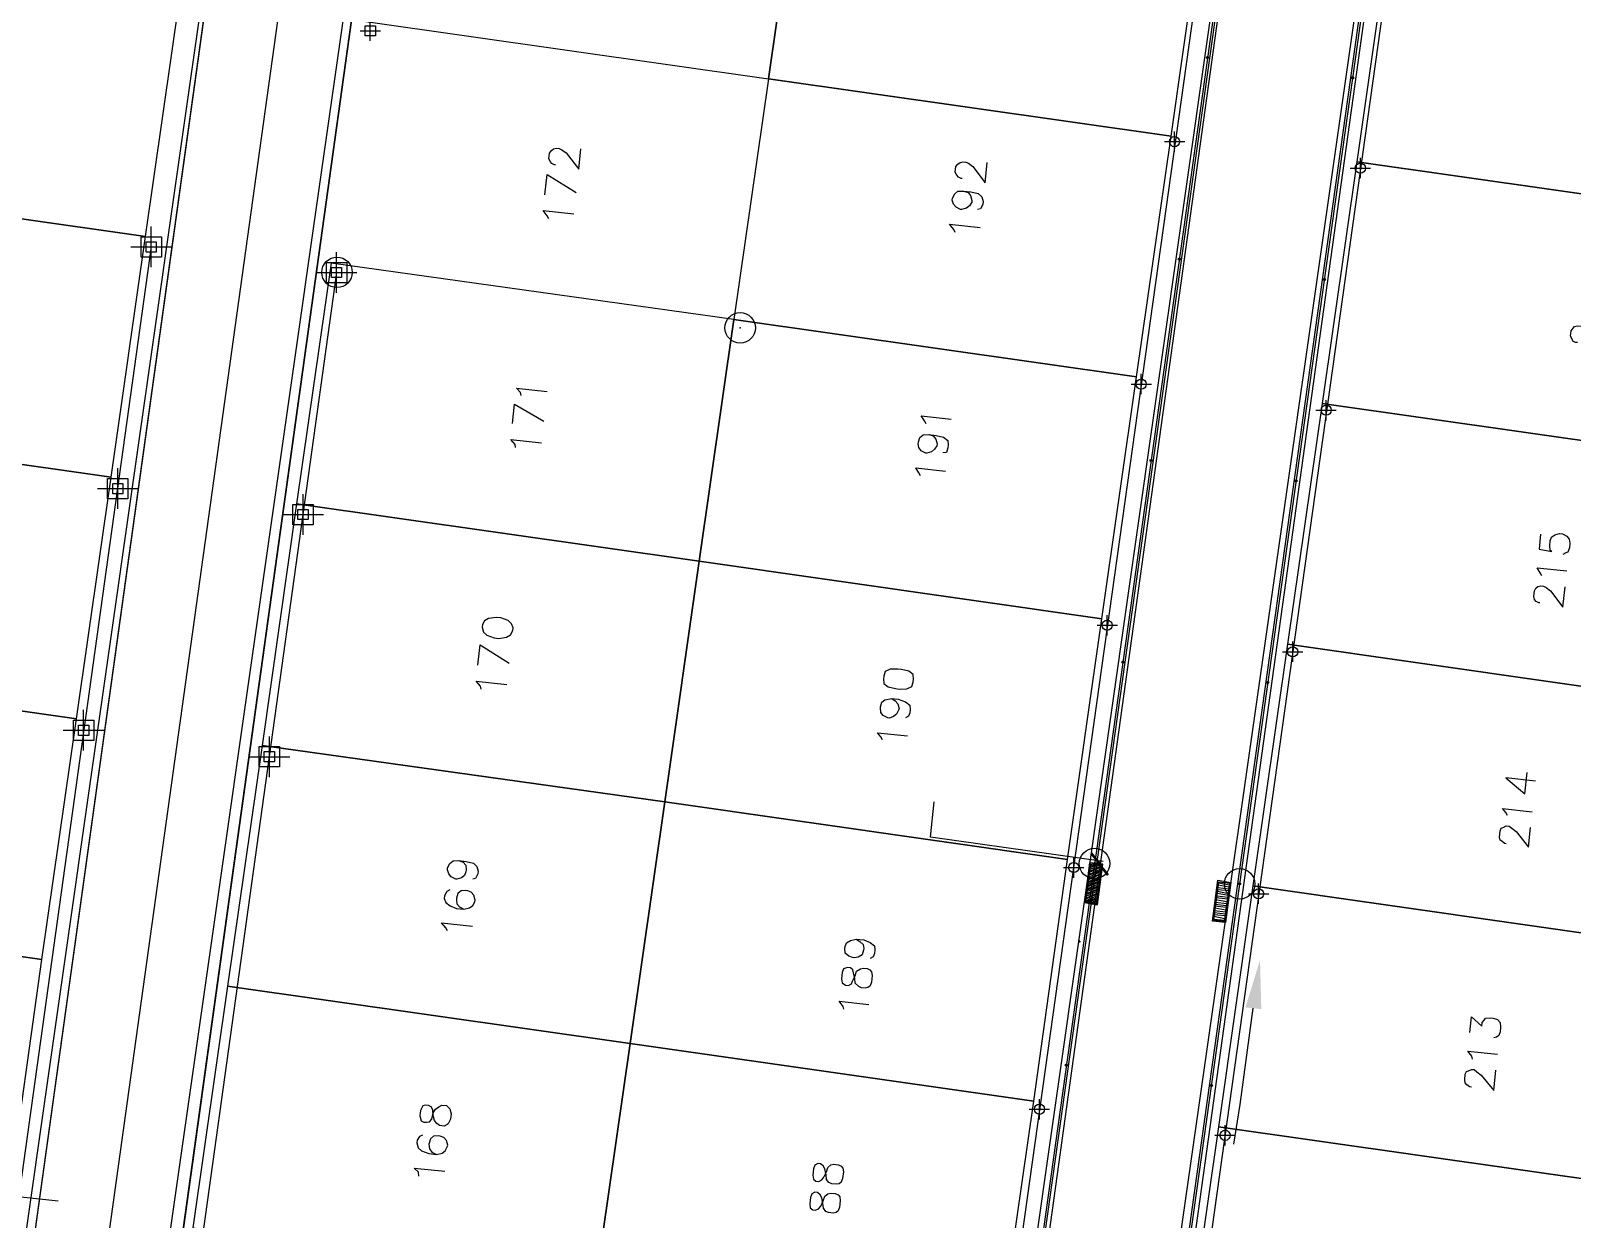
# Model space of a CAD drawing. Header units: metres. Extents: x -977055 to 805873, y -1033982 to 242021.
# Drawn here: x 883.5 to 959.2, y 871.5 to 929.9 of the extents above; entities that cross this region are included whole.
import ezdxf

# ---------------------------------------------------------------- set-up
doc = ezdxf.new("R2010")
doc.units = ezdxf.units.M
doc.header["$PDMODE"] = 32
doc.header["$PDSIZE"] = 1.5
for name, color, linetype in [('12-CONDICIONES EXISTENTES', 2, 'Continuous'), ('LOTE 243', 6, 'Continuous'), ('PUNTOS V', 4, 'Continuous'), ('V-NODE', 1, 'Continuous')]:
    doc.layers.add(name, color=color, linetype=linetype)
for name, color, linetype, true_color in [('PDF2_area escolar', 7, 'Continuous', 0x989898), ('PDF_Geometry', 7, 'Continuous', 0x797979), ('PDF_Solid Fills', 7, 'Continuous', 0x797979)]:
    doc.layers.add(name, color=color, linetype=linetype, true_color=true_color)
doc.layers.get('PDF2_area escolar').off()

# ---------------------------------------------------------------- blocks, each defined once
blk = doc.blocks.new('*U2419')
at = {"color": 0, "linetype": 'ByBlock', "lineweight": -2, "transparency": 16777216}
for p, q in [((0, -1), (0, 1)), ((-1, 0), (1, 0))]:
    blk.add_line(p, q, dxfattribs=at)
blk.add_lwpolyline([(-0.5, -0.5), (-0.5, 0.5), (0.5, 0.5), (0.5, -0.5)], close=True, dxfattribs=at)
blk = doc.blocks.new('*U2425', base_point=(895.212, 894.204, 1005.589))
at = {"layer": 'V-NODE', "color": 10, "lineweight": -2}
blk.add_blockref('*U2419', (895.212, 894.204, 1005.589), dxfattribs=at)
blk = doc.blocks.new('*U2428', base_point=(886.083, 895.502, 1005.332))
at = {"layer": 'V-NODE', "color": 10, "lineweight": -2}
blk.add_blockref('*U2419', (886.083, 895.502, 1005.332), dxfattribs=at)
blk = doc.blocks.new('*U2431', base_point=(887.763, 907.382, 1004.611))
at = {"layer": 'V-NODE', "color": 10, "lineweight": -2}
blk.add_blockref('*U2419', (887.763, 907.382, 1004.611), dxfattribs=at)
blk = doc.blocks.new('*U2434', base_point=(896.867, 906.107, 1004.768))
at = {"layer": 'V-NODE', "color": 10, "lineweight": -2}
blk.add_blockref('*U2419', (896.867, 906.107, 1004.768), dxfattribs=at)
blk = doc.blocks.new('*U2437', base_point=(898.514, 918, 1004.093))
at = {"layer": 'V-NODE', "color": 10, "lineweight": -2}
blk.add_blockref('*U2419', (898.514, 918, 1004.093), dxfattribs=at)
blk = doc.blocks.new('*U2440', base_point=(889.406, 919.259, 1003.881))
at = {"layer": 'V-NODE', "color": 10, "lineweight": -2}
blk.add_blockref('*U2419', (889.406, 919.259, 1003.881), dxfattribs=at)
blk = doc.blocks.new('*U2497')
at = {"color": 0, "linetype": 'ByBlock', "lineweight": -2, "transparency": 16777216}
for p, q in [((-1, 0), (1, 0)), ((0, -1), (0, 1))]:
    blk.add_line(p, q, dxfattribs=at)
blk.add_lwpolyline([(-0.5, -0.5), (-0.5, 0.5), (0.5, 0.5), (0.5, -0.5)], close=True, dxfattribs=at)
blk = doc.blocks.new('*U2638', base_point=(895.212, 894.204, 1005.589))
at = {"layer": 'V-NODE', "color": 130, "lineweight": -2, "xscale": 0.5, "yscale": 0.5, "zscale": 0.5}
blk.add_blockref('*U2497', (895.212, 894.204, 1005.589), dxfattribs=at)
blk = doc.blocks.new('*U2641', base_point=(886.083, 895.502, 1005.332))
at = {"layer": 'V-NODE', "color": 130, "lineweight": -2, "xscale": 0.5, "yscale": 0.5, "zscale": 0.5}
blk.add_blockref('*U2497', (886.083, 895.502, 1005.332), dxfattribs=at)
blk = doc.blocks.new('*U2644', base_point=(887.763, 907.382, 1004.611))
at = {"layer": 'V-NODE', "color": 130, "lineweight": -2, "xscale": 0.5, "yscale": 0.5, "zscale": 0.5}
blk.add_blockref('*U2497', (887.763, 907.382, 1004.611), dxfattribs=at)
blk = doc.blocks.new('*U2647', base_point=(896.867, 906.107, 1004.768))
at = {"layer": 'V-NODE', "color": 130, "lineweight": -2, "xscale": 0.5, "yscale": 0.5, "zscale": 0.5}
blk.add_blockref('*U2497', (896.867, 906.107, 1004.768), dxfattribs=at)
blk = doc.blocks.new('*U2650', base_point=(898.514, 918, 1004.093))
at = {"layer": 'V-NODE', "color": 130, "lineweight": -2, "xscale": 0.5, "yscale": 0.5, "zscale": 0.5}
blk.add_blockref('*U2497', (898.514, 918, 1004.093), dxfattribs=at)
blk = doc.blocks.new('*U2653', base_point=(889.406, 919.259, 1003.881))
at = {"layer": 'V-NODE', "color": 130, "lineweight": -2, "xscale": 0.5, "yscale": 0.5, "zscale": 0.5}
blk.add_blockref('*U2497', (889.406, 919.259, 1003.881), dxfattribs=at)
blk = doc.blocks.new('*U2659', base_point=(900.174, 929.883, 1003.415))
at = {"layer": 'V-NODE', "color": 130, "lineweight": -2, "xscale": 0.5, "yscale": 0.5, "zscale": 0.5}
blk.add_blockref('*U2497', (900.174, 929.883, 1003.415), dxfattribs=at)
blk = doc.blocks.new('base')
at = {"layer": 'PDF_Geometry', "lineweight": 25, "extrusion": (-0.000787417, 0.063364, 0.99799), "elevation": 0.026}
for points in [[(-314.355, -197.288), (-299.601, -195.681), (-292.744, -194.188), (-282.663, -192.111), (-274.476, -190.361), (-258.037, -185.154), (-248.029, -180.61), (-240.539, -177.71), (-228.643, -174.042), (-222.733, -172.714), (-217.384, -171.04), (-209.935, -169.248), (-202.16, -164.759), (-196.196, -160.284), (-195.073, -159.817), (-178.095, -157.457), (-154.298, -156.614), (-136.667, -154.611), (-124.436, -153.164), (-118.066, -151.474), (-100.79, -146.646), (-80.955, -140.967), (-73.385, -139.328), (-61.694, -135.822), (-40.504, -131.604), (-37.727, -130.872), (-17.661, -129.441), (1.311, -127.461), (21.092, -124.929), (41.006, -122.83), (47.376, -123.458), (63.592, -123.186), (81.402, -124.312), (85.639, -96.072), (88.705, -66.393), (92.811, -40.781), (97.16, -22.386), (100.596, -1.562), (102.483, 8.32), (109.691, 37.361), (117.528, 76.62), (126.217, 115.638), (131.513, 149.592), (134.682, 173.973), (136.916, 195.591), (139.956, 229.678), (141.558, 250.676), (142.614, 271.37), (143.252, 283.21), (147.066, 312.938), (152.58, 355.631), (153.554, 396.042), (150.869, 418.02), (151.777, 438.639), (150.959, 458.028), (151.777, 438.639), (150.869, 418.02), (153.554, 396.042), (152.58, 355.631), (147.066, 312.938), (143.252, 283.21), (142.614, 271.37), (141.558, 250.676), (139.956, 229.678), (136.916, 195.591), (134.682, 173.973), (131.513, 149.592), (126.217, 115.638), (117.528, 76.62), (109.691, 37.361), (102.483, 8.32), (100.596, -1.562), (97.16, -22.386), (92.811, -40.781), (88.705, -66.393), (85.639, -96.072), (81.402, -124.312), (63.592, -123.186), (47.376, -123.458), (41.006, -122.83), (21.092, -124.929), (1.311, -127.461), (-17.661, -129.441), (-37.727, -130.872), (-40.504, -131.604), (-61.694, -135.822), (-73.385, -139.328), (-80.955, -140.967), (-100.79, -146.646), (-118.066, -151.474), (-124.436, -153.164), (-136.667, -154.611), (-154.298, -156.614), (-178.095, -157.457), (-195.073, -159.817), (-196.196, -160.284), (-202.16, -164.759), (-209.935, -169.248), (-217.384, -171.04), (-222.733, -172.714), (-228.643, -174.042), (-240.539, -177.71), (-248.029, -180.61), (-258.037, -185.154), (-274.476, -190.361), (-282.663, -192.111), (-292.744, -194.188), (-299.601, -195.681), (-314.355, -197.288), (-312.178, -178.446), (-309.146, -157.898), (-306.876, -132.899), (-305.823, -118.002), (-298.643, -78.802), (-291.055, -45.077), (-282.252, -15.116), (-275.645, 10.473), (-270.319, 33.898), (-263.825, 63.164), (-258.15, 86.408), (-284.424, 123.888)], [(8.705, 193.58), (-11.713, 61.957), (-10.362, 60.079), (28.101, 54.1), (29.985, 55.496), (58.5, 239.445)], [(-95.361, 161.299), (-95.875, 161.268), (-108.942, 77.056), (-107.591, 75.178), (-69.128, 69.199), (-67.25, 70.549), (-53.172, 161.224)], [(-25.387, 93.56), (-25.341, 93.555), (-25.21, 93.492), (-25.129, 93.39), (-25.054, 93.242), (-25.087, 92.968), (-25.195, 92.841), (-25.298, 92.761), (-25.44, 92.732), (-25.577, 92.748), (-25.709, 92.811), (-25.921, 92.975), (-26.519, 93.789), (-26.64, 92.784)], [(-45.354, 94.482), (-45.309, 94.476), (-45.177, 94.414), (-45.097, 94.312), (-45.022, 94.164), (-45.055, 93.889), (-45.163, 93.763), (-45.265, 93.683), (-45.408, 93.654), (-45.545, 93.67), (-45.677, 93.732), (-45.889, 93.897), (-46.486, 94.711), (-46.607, 93.705)], [(-24.839, 95.024), (-24.961, 94.019), (-26.381, 94.932)], [(-45.42, 95.093), (-45.643, 95.166), (-45.764, 95.319), (-45.827, 95.559), (-45.816, 95.65), (-45.703, 95.822), (-45.549, 95.943), (-45.31, 96.007), (-45.264, 96.001), (-45.047, 95.882), (-44.926, 95.729), (-44.857, 95.535), (-44.868, 95.443), (-44.987, 95.226), (-45.14, 95.105), (-45.42, 95.093), (-45.786, 95.137), (-46.146, 95.226), (-46.312, 95.386), (-46.376, 95.625), (-46.359, 95.762), (-46.24, 95.98), (-46.098, 96.009)], [(-25.022, 96.206), (-24.947, 96.057), (-24.746, 95.801), (-26.254, 95.983)], [(-44.989, 97.127), (-44.914, 96.979), (-44.713, 96.723), (-46.222, 96.905)], [(-75.497, 102.936), (-75.406, 102.925), (-75.274, 102.863), (-75.239, 102.766), (-75.164, 102.618), (-75.198, 102.343), (-75.305, 102.217), (-75.362, 102.131), (-75.505, 102.102), (-75.688, 102.124), (-75.819, 102.187), (-75.98, 102.391), (-76.629, 103.165), (-76.75, 102.16)], [(-23.559, 104.886), (-23.529, 104.744), (-23.323, 104.533), (-24.831, 104.715)], [(-23.114, 106.27), (-23.229, 105.31), (-24.655, 106.178)], [(-43.438, 106.539), (-43.363, 106.391), (-43.208, 106.141), (-44.67, 106.317)], [(-23.25, 107.446), (-23.221, 107.303), (-23.02, 107.047), (-24.528, 107.229)], [(-43.56, 107.064), (-43.783, 107.137), (-43.904, 107.291), (-43.968, 107.531), (-43.957, 107.622), (-43.843, 107.794), (-43.69, 107.914), (-43.45, 107.978), (-43.404, 107.973), (-43.187, 107.854), (-43.066, 107.7), (-43.043, 107.512), (-43.054, 107.42), (-43.127, 107.197), (-43.281, 107.077), (-43.56, 107.064), (-43.926, 107.108), (-44.286, 107.198), (-44.498, 107.363), (-44.516, 107.597), (-44.5, 107.734), (-44.427, 107.957), (-44.238, 107.98)], [(-43.13, 109.099), (-43.055, 108.951), (-42.899, 108.7), (-44.362, 108.876)], [(-73.575, 112.35), (-73.487, 113.081), (-74.121, 113.204), (-74.035, 113.147), (-74.017, 112.913), (-74.044, 112.684), (-74.112, 112.507), (-74.266, 112.386), (-74.505, 112.323), (-74.642, 112.339), (-74.86, 112.458), (-74.981, 112.612), (-75.004, 112.8), (-74.977, 113.029), (-74.903, 113.252), (-74.807, 113.286), (-74.658, 113.361)], [(-73.607, 114.394), (-73.532, 114.246), (-73.376, 113.995), (-74.839, 114.171)], [(-73.493, 115.725), (-73.447, 115.719), (-73.315, 115.657), (-73.235, 115.555), (-73.206, 115.412), (-73.239, 115.138), (-73.301, 115.006), (-73.403, 114.926), (-73.546, 114.897), (-73.683, 114.913), (-73.815, 114.975), (-74.027, 115.14), (-74.624, 115.954), (-74.745, 114.948)], [(-21.265, 118.15), (-21.386, 117.145), (-22.806, 118.058)], [(-21.402, 119.326), (-21.372, 119.183), (-21.171, 118.927), (-22.68, 119.109)], [(-41.579, 120.041), (-41.751, 120.155), (-41.872, 120.308), (-41.936, 120.548), (-41.93, 120.594), (-41.811, 120.811), (-41.658, 120.932), (-41.464, 121.001), (-41.372, 120.99), (-41.155, 120.871), (-41.034, 120.717), (-41.016, 120.483), (-41.022, 120.438), (-41.095, 120.215), (-41.248, 120.094), (-41.579, 120.041), (-41.899, 120.08), (-42.254, 120.215), (-42.466, 120.38), (-42.484, 120.614), (-42.468, 120.751), (-42.4, 120.928), (-42.252, 121.003)], [(-41.103, 122.07), (-41.028, 121.922), (-40.867, 121.717), (-42.33, 121.894)], [(-73.178, 124.497), (-71.715, 124.321), (-72.638, 125.128), (-72.765, 124.077)], [(-51.866, 128.19), (-43.397, 126.891), (-43.607, 125.154)], [(-71.769, 126.182), (-71.694, 126.034), (-71.533, 125.829), (-72.996, 126.006)], [(-71.695, 127.565), (-71.604, 127.554), (-71.478, 127.446), (-71.392, 127.389), (-71.363, 127.246), (-71.401, 126.926), (-71.463, 126.795), (-71.56, 126.76), (-71.708, 126.685), (-71.846, 126.702), (-71.972, 126.81), (-72.184, 126.974), (-72.787, 127.743), (-72.902, 126.783)], [(-20.2, 127.76), (-20.423, 127.833), (-20.544, 127.987), (-20.562, 128.221), (-20.551, 128.312), (-20.483, 128.489), (-20.329, 128.61), (-20.09, 128.674), (-20.044, 128.668), (-19.827, 128.549), (-19.706, 128.396), (-19.637, 128.202), (-19.648, 128.111), (-19.767, 127.893), (-19.92, 127.772), (-20.2, 127.76), (-20.566, 127.804), (-20.926, 127.894), (-21.092, 128.053), (-21.156, 128.292), (-21.139, 128.429), (-21.02, 128.647), (-20.878, 128.676)], [(-51.25, 128.301), (-50.978, 130.169), (-51.521, 130.281), (-51.798, 128.367)], [(-51.145, 129.169), (-51.732, 128.916)], [(-51.156, 129.078), (-51.743, 128.824)], [(-51.162, 129.032), (-51.749, 128.778)], [(-51.173, 128.941), (-51.76, 128.687)], [(-51.184, 128.849), (-51.765, 128.641)], [(-51.189, 128.804), (-51.776, 128.55)], [(-51.2, 128.712), (-51.787, 128.458)], [(-51.206, 128.667), (-51.793, 128.413)], [(-51.217, 128.575), (-51.707, 128.356)], [(-51.228, 128.484), (-51.615, 128.345)], [(-51.233, 128.438), (-51.478, 128.329)], [(-51.244, 128.347), (-51.341, 128.312)], [(-19.749, 129.189), (-19.601, 129.264), (-19.482, 129.482), (-19.466, 129.619), (-19.535, 129.813), (-19.747, 129.977), (-20.056, 130.107), (-20.422, 130.151), (-20.707, 130.093), (-20.861, 129.972), (-20.974, 129.801), (-20.985, 129.709), (-20.921, 129.47), (-20.801, 129.316), (-20.623, 129.248), (-20.532, 129.237), (-20.298, 129.255), (-20.144, 129.376), (-20.071, 129.599), (-20.06, 129.69), (-20.084, 129.879), (-20.204, 130.032), (-20.422, 130.151)], [(-51.011, 129.895), (-51.598, 129.641)], [(-51.022, 129.804), (-51.609, 129.55)], [(-51.028, 129.758), (-51.66, 129.51)], [(-51.039, 129.667), (-51.671, 129.418)], [(-51.05, 129.575), (-51.677, 129.373)], [(-51.055, 129.53), (-51.688, 129.281)], [(-51.066, 129.438), (-51.699, 129.19)], [(-51.072, 129.392), (-51.705, 129.144)], [(-51.128, 129.307), (-51.716, 129.053)], [(-51.14, 129.215), (-51.721, 129.007)], [(-58.078, 129.356), (-57.807, 131.224), (-57.258, 131.158), (-57.53, 129.289)], [(-58.018, 129.858), (-57.475, 129.747)], [(-58.034, 129.721), (-57.486, 129.655)], [(-58.045, 129.63), (-57.497, 129.564)], [(-58.056, 129.538), (-57.513, 129.427)], [(-58.067, 129.447), (-57.524, 129.335)], [(-50.978, 130.169), (-51.56, 129.961)], [(-50.984, 130.124), (-51.571, 129.87)], [(-50.995, 130.032), (-51.582, 129.779)], [(-51, 129.987), (-51.587, 129.733)], [(-51.115, 130.186), (-51.554, 130.007)], [(-51.252, 130.203), (-51.543, 130.098)], [(-51.344, 130.214), (-51.538, 130.144)], [(-51.475, 130.276), (-51.527, 130.236)], [(-57.889, 130.538), (-57.341, 130.472)], [(-57.9, 130.447), (-57.352, 130.381)], [(-57.911, 130.356), (-57.363, 130.29)], [(-57.922, 130.264), (-57.379, 130.152)], [(-57.985, 130.133), (-57.39, 130.061)], [(-57.996, 130.041), (-57.447, 129.975)], [(-58.007, 129.95), (-57.464, 129.838)], [(-19.599, 131.211), (-19.524, 131.063), (-19.323, 130.807), (-20.831, 130.989)], [(-57.812, 131.178), (-57.264, 131.112)], [(-57.823, 131.087), (-57.28, 130.975)], [(-57.84, 130.95), (-57.291, 130.884)], [(-57.851, 130.858), (-57.302, 130.792)], [(-57.862, 130.767), (-57.313, 130.701)], [(-57.873, 130.676), (-57.33, 130.564)], [(-39.691, 131.87), (-39.862, 131.984), (-40.029, 132.143), (-40.052, 132.331), (-40.041, 132.422), (-39.968, 132.645), (-39.769, 132.761), (-39.58, 132.784), (-39.489, 132.773), (-39.312, 132.705), (-39.145, 132.546), (-39.127, 132.312), (-39.138, 132.221), (-39.206, 132.044), (-39.405, 131.928), (-39.691, 131.87), (-40.056, 131.914), (-40.365, 132.044), (-40.577, 132.209), (-40.601, 132.397), (-40.579, 132.58), (-40.511, 132.757), (-40.363, 132.832)], [(-39.044, 135.316), (-39.014, 135.174), (-38.813, 134.918), (-40.276, 135.094)], [(-59.145, 135.512), (-58.435, 140.249), (-58.107, 142.204)], [(-69.789, 136.841), (-69.883, 136.064), (-70.382, 136.542), (-70.404, 136.359), (-70.512, 136.233), (-70.569, 136.147), (-70.803, 136.128), (-70.94, 136.145), (-71.163, 136.218), (-71.283, 136.372), (-71.301, 136.606), (-71.274, 136.834), (-71.206, 137.012), (-71.104, 137.092), (-70.961, 137.121)], [(-69.909, 138.154), (-69.88, 138.011), (-69.679, 137.755), (-71.142, 137.931)], [(-69.836, 139.536), (-69.744, 139.525), (-69.618, 139.417), (-69.538, 139.315), (-69.508, 139.172), (-69.541, 138.898), (-69.604, 138.766), (-69.701, 138.732), (-69.849, 138.657), (-69.986, 138.673), (-70.112, 138.781), (-70.324, 138.946), (-70.927, 139.714), (-71.048, 138.708)], [(-18.25, 141.251), (-18.102, 141.326), (-17.988, 141.497), (-17.972, 141.634), (-18.036, 141.874), (-18.202, 142.033), (-18.557, 142.169), (-18.922, 142.213), (-19.208, 142.154), (-19.361, 142.034), (-19.48, 141.816), (-19.486, 141.77), (-19.422, 141.531), (-19.301, 141.377), (-19.124, 141.31), (-19.033, 141.299), (-18.798, 141.317), (-18.645, 141.437), (-18.572, 141.66), (-18.566, 141.706), (-18.584, 141.94), (-18.705, 142.094), (-18.922, 142.213)], [(-18.053, 143.267), (-18.03, 143.079), (-17.823, 142.869), (-19.332, 143.05)], [(-0.31, 144.283), (8.557, 143.214), (8.739, 144.723)]]:
    blk.add_lwpolyline(points, dxfattribs=at)
blk.add_lwpolyline([(-45.276, 166.718), (-60.33, 69.484), (-58.98, 67.605), (-20.511, 61.672), (-18.633, 63.023), (0.247, 184.698, 0.636424), (-2.755, 186.728), (-17.682, 177.908)], format="xyb", dxfattribs=at)
for points in [[(-35.898, 89.447), (-37.747, 77.567), (-17.987, 74.538), (-16.144, 86.372)], [(-55.653, 92.523), (-57.502, 80.643), (-37.747, 77.567), (-35.898, 89.447)], [(-84.516, 96.974), (-86.359, 85.14), (-66.604, 82.064), (-64.761, 93.899)], [(-5.192, 96.831), (-7.041, 84.951), (12.713, 81.875), (14.562, 93.755)], [(-53.81, 104.357), (-55.653, 92.523), (-35.898, 89.447), (-34.055, 101.282)], [(-82.667, 108.854), (-84.516, 96.974), (-64.761, 93.899), (-62.913, 105.779)], [(-3.349, 108.665), (-5.192, 96.831), (14.562, 93.755), (16.405, 105.59)], [(-32.207, 113.162), (-34.055, 101.282), (-14.295, 98.252), (-12.452, 110.086)], [(-51.961, 116.238), (-53.81, 104.357), (-34.055, 101.282), (-32.207, 113.162)], [(-80.824, 120.689), (-82.667, 108.854), (-62.913, 105.779), (-61.07, 117.613)], [(-1.501, 120.545), (-3.349, 108.665), (16.405, 105.59), (18.254, 117.47)], [(-30.364, 124.996), (-32.207, 113.162), (-12.452, 110.086), (-10.604, 121.966)], [(-50.118, 128.072), (-51.961, 116.238), (-32.207, 113.162), (-30.364, 124.996)], [(-21.491, 116.276), (-21.555, 116.516), (-21.721, 116.675), (-22.076, 116.81), (-22.304, 116.838), (-22.681, 116.79), (-22.88, 116.675), (-22.999, 116.458), (-23.016, 116.321), (-22.946, 116.127), (-22.78, 115.968), (-22.425, 115.832), (-22.197, 115.805), (-21.82, 115.852), (-21.621, 115.967), (-21.507, 116.139)], [(-78.975, 132.569), (-80.824, 120.689), (-61.07, 117.613), (-59.221, 129.493)], [(0.343, 132.38), (-1.501, 120.545), (18.254, 117.47), (20.097, 129.304)], [(-41.187, 119.066), (-41.205, 119.301), (-41.417, 119.465), (-41.777, 119.555), (-41.96, 119.577), (-42.331, 119.575), (-42.576, 119.466), (-42.649, 119.243), (-42.666, 119.106), (-42.648, 118.872), (-42.436, 118.707), (-42.076, 118.617), (-41.893, 118.595), (-41.522, 118.597), (-41.277, 118.706), (-41.203, 118.929)], [(-28.515, 136.876), (-30.364, 124.996), (-10.604, 121.966), (-8.76, 133.801)], [(-48.315, 139.958), (-50.118, 128.072), (-30.364, 124.996), (-28.515, 136.876)], [(-51.209, 128.25), (-50.927, 130.21), (-51.561, 130.332), (-51.849, 128.327)], [(-51.521, 130.281), (-50.978, 130.169), (-51.25, 128.301), (-51.798, 128.367)], [(-58.129, 129.315), (-57.847, 131.275), (-57.207, 131.198), (-57.495, 129.193)], [(-57.258, 131.158), (-57.807, 131.224), (-58.078, 129.356), (-57.53, 129.289)], [(-77.132, 144.403), (-78.975, 132.569), (-59.221, 129.493), (-57.378, 141.328)], [(2.145, 144.265), (0.343, 132.38), (20.097, 129.304), (21.946, 141.184)], [(-38.946, 133.821), (-38.969, 134.009), (-39.141, 134.122), (-39.278, 134.139), (-39.426, 134.064), (-39.489, 133.932), (-39.613, 133.669), (-39.686, 133.446), (-39.886, 133.331), (-40.028, 133.302), (-40.211, 133.324), (-40.343, 133.386), (-40.423, 133.489), (-40.447, 133.677), (-40.408, 133.997), (-40.34, 134.174), (-40.238, 134.255), (-40.095, 134.284), (-39.913, 134.262), (-39.781, 134.199), (-39.615, 134.04), (-39.596, 133.806), (-39.538, 133.521), (-39.509, 133.378), (-39.383, 133.27), (-39.246, 133.254), (-39.052, 133.323), (-38.984, 133.501)], [(-26.672, 148.711), (-28.515, 136.876), (-8.76, 133.801), (-6.912, 145.681)], [(-46.472, 151.792), (-48.315, 139.958), (-28.515, 136.876), (-26.672, 148.711)], [(-18.132, 140.309), (-18.195, 140.548), (-18.327, 140.611), (-18.464, 140.627), (-18.607, 140.598), (-18.715, 140.472), (-18.799, 140.157), (-18.912, 139.986), (-19.066, 139.865), (-19.214, 139.79), (-19.443, 139.818), (-19.569, 139.926), (-19.609, 139.977), (-19.673, 140.216), (-19.64, 140.491), (-19.521, 140.708), (-19.47, 140.748), (-19.322, 140.823), (-19.093, 140.796), (-18.967, 140.688), (-18.846, 140.534), (-18.783, 140.295), (-18.77, 140.015), (-18.695, 139.867), (-18.563, 139.804), (-18.426, 139.788), (-18.284, 139.817), (-18.165, 140.035)], [(-75.329, 156.289), (-77.132, 144.403), (-57.378, 141.328), (-55.529, 153.208)], [(-37.412, 143.467), (-37.436, 143.655), (-37.562, 143.763), (-37.699, 143.779), (-37.847, 143.704), (-37.955, 143.578), (-38.08, 143.315), (-38.153, 143.092), (-38.307, 142.971), (-38.449, 142.942), (-38.678, 142.97), (-38.81, 143.032), (-38.89, 143.134), (-38.914, 143.323), (-38.875, 143.643), (-38.807, 143.82), (-38.705, 143.9), (-38.562, 143.93), (-38.334, 143.902), (-38.202, 143.84), (-38.082, 143.686), (-38.063, 143.452), (-38.005, 143.167), (-37.93, 143.019), (-37.804, 142.911), (-37.667, 142.894), (-37.519, 142.969), (-37.451, 143.147)], [(-37.242, 144.883), (-37.265, 145.072), (-37.392, 145.18), (-37.529, 145.196), (-37.677, 145.121), (-37.785, 144.995), (-37.909, 144.732), (-37.982, 144.509), (-38.136, 144.388), (-38.279, 144.359), (-38.507, 144.387), (-38.639, 144.449), (-38.719, 144.551), (-38.743, 144.74), (-38.704, 145.06), (-38.637, 145.237), (-38.534, 145.317), (-38.392, 145.347), (-38.163, 145.319), (-38.031, 145.257), (-37.911, 145.103), (-37.893, 144.869), (-37.834, 144.584), (-37.759, 144.436), (-37.633, 144.328), (-37.496, 144.311), (-37.348, 144.386), (-37.28, 144.564)]]:
    blk.add_lwpolyline(points, close=True, dxfattribs=at)
at = {"layer": 'PDF_Geometry', "color": 32, "lineweight": 50, "true_color": 0xb85b00, "extrusion": (-0.000787417, 0.063364, 0.99799), "elevation": 0.026}
for points in [[(-51.712, 128.31), (-51.31, 127.798)], [(-52.109, 128.868), (-51.827, 128.51)]]:
    blk.add_lwpolyline(points, dxfattribs=at)
at = {"layer": 'PDF_Geometry', "color": 2, "lineweight": 40, "extrusion": (-0.000787417, 0.063364, 0.99799), "elevation": 0.026}
blk.add_lwpolyline([(-50.69, 132.175), (-50.61, 132.073)], dxfattribs=at)
blk = doc.blocks.new('*U3053')
at = {"color": 0, "linetype": 'ByBlock', "lineweight": -2, "transparency": 16777216}
for p, q in [((-1, 0), (1, 0)), ((0, -1), (0, 1))]:
    blk.add_line(p, q, dxfattribs=at)
blk.add_circle((0, 0), 0.5, dxfattribs=at)
blk = doc.blocks.new('*U3083', base_point=(948.836, 923.133, 1004.321))
at = {"layer": 'V-NODE', "color": 90, "lineweight": -2, "xscale": 0.5, "yscale": 0.5, "zscale": 0.5}
blk.add_blockref('*U3053', (948.836, 923.133, 1004.321), dxfattribs=at)
blk = doc.blocks.new('*U3086', base_point=(947.153, 911.234, 1005.203))
at = {"layer": 'V-NODE', "color": 90, "lineweight": -2, "xscale": 0.5, "yscale": 0.5, "zscale": 0.5}
blk.add_blockref('*U3053', (947.153, 911.234, 1005.203), dxfattribs=at)
blk = doc.blocks.new('*U3089', base_point=(945.51, 899.36, 1006.168))
at = {"layer": 'V-NODE', "color": 90, "lineweight": -2, "xscale": 0.5, "yscale": 0.5, "zscale": 0.5}
blk.add_blockref('*U3053', (945.51, 899.36, 1006.168), dxfattribs=at)
blk = doc.blocks.new('*U3092', base_point=(943.836, 887.465, 1007.328))
at = {"layer": 'V-NODE', "color": 90, "lineweight": -2, "xscale": 0.5, "yscale": 0.5, "zscale": 0.5}
blk.add_blockref('*U3053', (943.836, 887.465, 1007.328), dxfattribs=at)
blk = doc.blocks.new('*U3095', base_point=(942.186, 875.595, 1008.855))
at = {"layer": 'V-NODE', "color": 90, "lineweight": -2, "xscale": 0.5, "yscale": 0.5, "zscale": 0.5}
blk.add_blockref('*U3053', (942.186, 875.595, 1008.855), dxfattribs=at)
blk = doc.blocks.new('*U3107', base_point=(933.065, 876.876, 1008.375))
at = {"layer": 'V-NODE', "color": 90, "lineweight": -2, "xscale": 0.5, "yscale": 0.5, "zscale": 0.5}
blk.add_blockref('*U3053', (933.065, 876.876, 1008.375), dxfattribs=at)
blk = doc.blocks.new('*U3110', base_point=(934.747, 888.758, 1006.924))
at = {"layer": 'V-NODE', "color": 90, "lineweight": -2, "xscale": 0.5, "yscale": 0.5, "zscale": 0.5}
blk.add_blockref('*U3053', (934.747, 888.758, 1006.924), dxfattribs=at)
blk = doc.blocks.new('*U3113', base_point=(936.396, 900.662, 1005.885))
at = {"layer": 'V-NODE', "color": 90, "lineweight": -2, "xscale": 0.5, "yscale": 0.5, "zscale": 0.5}
blk.add_blockref('*U3053', (936.396, 900.662, 1005.885), dxfattribs=at)
blk = doc.blocks.new('*U3116', base_point=(938.067, 912.518, 1004.977))
at = {"layer": 'V-NODE', "color": 90, "lineweight": -2, "xscale": 0.5, "yscale": 0.5, "zscale": 0.5}
blk.add_blockref('*U3053', (938.067, 912.518, 1004.977), dxfattribs=at)
blk = doc.blocks.new('*U3119', base_point=(939.707, 924.433, 1004.107))
at = {"layer": 'V-NODE', "color": 90, "lineweight": -2, "xscale": 0.5, "yscale": 0.5, "zscale": 0.5}
blk.add_blockref('*U3053', (939.707, 924.433, 1004.107), dxfattribs=at)
blk = doc.blocks.new('*U3527')
at = {"color": 0, "linetype": 'ByBlock', "lineweight": -2, "transparency": 16777216}
for p, q in [((-1, 0), (1, 0)), ((0, -1), (0, 1))]:
    blk.add_line(p, q, dxfattribs=at)
blk.add_circle((0, 0), 0.5, dxfattribs=at)
blk = doc.blocks.new('*U3530', base_point=(943.836, 887.465, 1007.328))
at = {"layer": 'V-NODE', "color": 90, "lineweight": -2, "xscale": 0.5, "yscale": 0.5, "zscale": 0.5}
blk.add_blockref('*U3527', (943.836, 887.465, 1007.328), dxfattribs=at)

msp = doc.modelspace()

# ---------------------------------------------------------------- linework, layer by layer
at = {"color": 1}
for points, elevation in [([(938.32565, 853.49253), (977.19382, 1133.04779), (969.57923, 1130.55567), (930.81283, 851.13877), (938.32565, 853.49253)], 1010.921), ([(917.94306, 1117.48458), (925.48046, 1119.0127), (885.10304, 828.76218), (877.00719, 822.82532), (918.0012, 1117.49637)], 378.46258)]:
    msp.add_lwpolyline(points, dxfattribs=dict(at, elevation=elevation))
at = {"layer": '12-CONDICIONES EXISTENTES', "color": 1}
msp.add_point((918.353, 915.281), dxfattribs=at)
at = {"layer": 'LOTE 243', "color": 1, "elevation": 1009.43524}
for points in [[(977.00002, 1131.99893), (965.07922, 1047.15006), (962.46607, 1028.44811), (952.78003, 959.1458), (950.94785, 946.05157), (937.95342, 853.36412)], [(977.09482, 1131.955), (965.17825, 1047.13615), (962.56511, 1028.43427), (952.87906, 959.13196), (951.04689, 946.03771), (938.06969, 853.47319)], [(978.04222, 1131.51066), (966.16852, 1046.99702), (963.55549, 1028.29589), (953.86944, 958.99354), (952.03724, 945.89914), (939.06001, 853.33435)]]:
    msp.add_lwpolyline(points, dxfattribs=at)
at = {"layer": 'LOTE 243', "color": 1, "linetype": 'ByBlock', "elevation": 1009.43524}
for points in [[(969.31839, 1128.35544), (958.04827, 1048.13787), (955.43438, 1029.43062), (945.74837, 960.12858), (943.91635, 947.03543), (930.42045, 850.77109)], [(968.254, 1127.967), (957.058, 1048.277), (954.444, 1029.569), (944.758, 960.267), (942.926, 947.174), (929.43014, 850.90993)], [(955.81636, 1031.44177), (955.53342, 1029.41678), (945.84741, 960.11474), (944.01539, 947.02157), (930.51216, 850.70494)]]:
    msp.add_lwpolyline(points, dxfattribs=at)
at = {"layer": 'PDF_Solid Fills', "transparency": 33554559, "extrusion": (-0.000787417, 0.063364, 0.99799)}
msp.add_solid([(-954.07595, -804.49172, 1060.76006), (-954.81938, -806.81344, 1060.76006), (-954.85297, -804.3981, 1060.76006)], dxfattribs=at)
at = {"layer": 'PUNTOS V', "color": 1, "elevation": 1010.921}
for points in [[(880.99061, 825.33033), (912.58324, 1052.28593)], [(877.00719, 822.82532), (906.7622, 1036.57971)], [(886.19302, 836.59243), (913.88579, 1035.5321)], [(876.12576, 824.02427), (889.42386, 919.27743)], [(888.602, 846.645), (898.536, 918.009)]]:
    msp.add_lwpolyline(points, dxfattribs=at)
at = {"layer": 'PUNTOS V', "color": 1}
for centre in [(941.32665, 928.56346), (948.45692, 927.56382), (939.93827, 918.66031), (947.06853, 917.66067), (938.54918, 908.75725), (945.67945, 907.75762), (937.1615, 898.85401), (944.29177, 897.85437), (935.77241, 888.95095), (942.90268, 887.95132), (934.38354, 879.03925, 1009.43524), (941.51381, 878.03962, 1009.43524)]:
    msp.add_circle(centre, 0.05, dxfattribs=at)
at = {"layer": 'PUNTOS V'}
msp.add_point((898.536, 918.009, 1004.094), dxfattribs=at)
at = {"layer": 'PUNTOS V', "color": 1}
for p in [(935.77311, 888.95086), (942.90268, 887.95132)]:
    msp.add_point(p, dxfattribs=at)

# ---------------------------------------------------------------- block references
at = {"layer": 'PDF2_area escolar'}
msp.add_blockref('base', (882.736, 1016.336, 999.038), dxfattribs=at)
at = {"layer": 'V-NODE'}
for name, p in [('*U2659', (900.174, 929.883, 1003.415)), ('*U3119', (939.707, 924.433, 1004.107)), ('*U3083', (948.836, 923.133, 1004.321)), ('*U2440', (889.406, 919.259, 1003.881)), ('*U2653', (889.406, 919.259, 1003.881)), ('*U2437', (898.514, 918, 1004.093)), ('*U2650', (898.514, 918, 1004.093)), ('*U3116', (938.067, 912.518, 1004.977)), ('*U3086', (947.153, 911.234, 1005.203)), ('*U2431', (887.763, 907.382, 1004.611)), ('*U2644', (887.763, 907.382, 1004.611)), ('*U2434', (896.867, 906.107, 1004.768)), ('*U2647', (896.867, 906.107, 1004.768)), ('*U3113', (936.396, 900.662, 1005.885)), ('*U3089', (945.51, 899.36, 1006.168)), ('*U2428', (886.083, 895.502, 1005.332)), ('*U2641', (886.083, 895.502, 1005.332)), ('*U2425', (895.212, 894.204, 1005.589)), ('*U2638', (895.212, 894.204, 1005.589)), ('*U3110', (934.747, 888.758, 1006.924)), ('*U3092', (943.836, 887.465, 1007.328)), ('*U3530', (943.836, 887.465, 1007.328)), ('*U3107', (933.065, 876.876, 1008.375)), ('*U3095', (942.186, 875.595, 1008.855))]:
    msp.add_blockref(name, p, dxfattribs=at)

doc.saveas('drawing.dxf')
